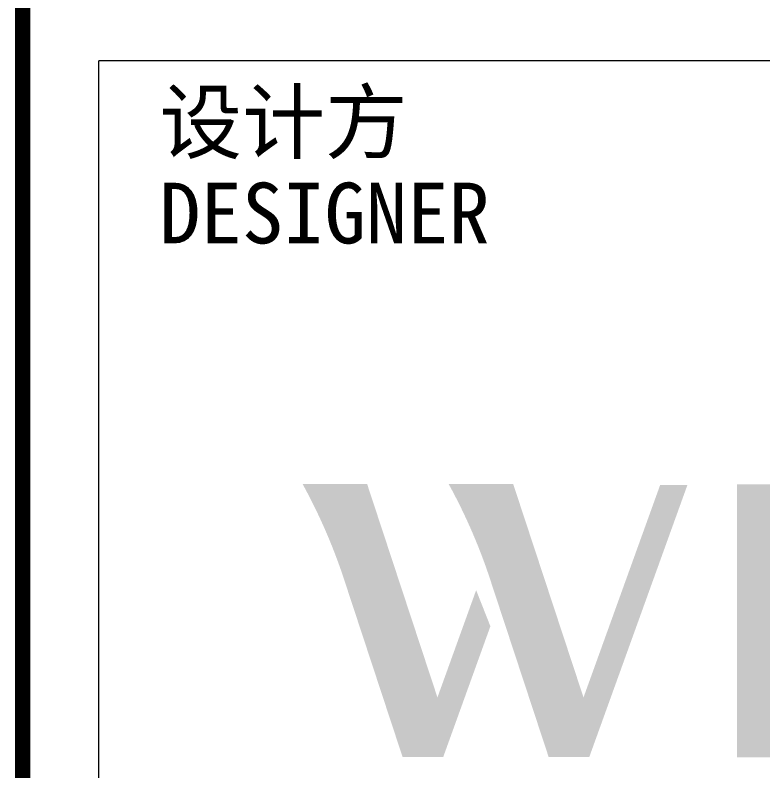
# Model space of a CAD drawing. Extents: x 115799 to 952918, y -190076 to 200966.
# Drawn here: x 471548 to 472780, y -21814 to -20569 of the extents above; entities that cross this region are included whole.
import ezdxf
from ezdxf.enums import TextEntityAlignment as Align

# ---------------------------------------------------------------- set-up
doc = ezdxf.new("R2010")
doc.units = 0
doc.header["$LTSCALE"] = 1000
doc.header["$MEASUREMENT"] = 0
for name, color, linetype in [('00-图签签名_10', 10, 'Continuous'), ('SHEET_LINE', 6, 'Continuous'), ('SHEET_TEXT', 7, 'Continuous')]:
    doc.layers.add(name, color=color, linetype=linetype)
doc.styles.add('A0-建筑图签$0$hwxh', font='STXIHEI.TTF')
doc.styles.add('华文细黑', font='STXIHEI.TTF', dxfattribs={"height": 10})

# ---------------------------------------------------------------- blocks, each defined once
blk = doc.blocks.new('A$C69861949')
at = {"ltscale": 0.001}
h = blk.add_hatch(color=1, dxfattribs=at)
edge = h.paths.add_edge_path()
edge.add_line((6.186632639386517, 4.499926466416582), (5.717210168828387, 5.688688986178931))
edge.add_line((5.717210168828387, 5.688688986178931), (4.442634403956617, 2.155369540221727))
edge.add_line((4.442634403956617, 2.155369540221727), (2.125867256472702, 9.187390649677582))
edge.add_line((2.125867256472702, 9.187390649677582), (-3.637978807091713e-12, 9.187390649676672))
edge.add_arc((-16.38275546331533, 0.1897426852392528), 18.69096962339338, 17.587212351094877, 28.776231851589614, ccw=False)
edge.add_line((1.434563268197962, 5.837352682598976), (3.29244523021589, 0.1981734539149329))
edge.add_line((3.29244523021589, 0.1981734539149329), (4.634859520634564, 0.1981734539158424))
edge.add_line((4.634859520634564, 0.1981734539158424), (6.186632639386517, 4.499926466416582))
h = blk.add_hatch(color=256, dxfattribs=at)
edge = h.paths.add_edge_path()
edge.add_line((12.67927107897231, 9.159558703529001), (11.78102581980238, 9.159558703529001))
edge.add_line((11.78102581980238, 9.159558703529001), (9.254401806130772, 2.155369540221727))
edge.add_line((9.254401806130772, 2.155369540221727), (6.937634658645038, 9.187390649677582))
edge.add_line((6.937634658645038, 9.187390649677582), (4.811767402170517, 9.187390649676672))
edge.add_arc((-11.570988061143, 0.1897426852419812), 18.69096962339366, 17.587212351355106, 28.77623185157961, ccw=False)
edge.add_line((6.246330670344832, 5.837352682682649), (8.104212632393683, 0.1981734539149329))
edge.add_line((8.104212632393683, 0.1981734539149329), (9.4466269228069, 0.1981734539149329))
edge.add_line((9.4466269228069, 0.1981734539149329), (12.67927107897231, 9.159558703529001))
h = blk.add_hatch(color=256, dxfattribs=at)
edge = h.paths.add_edge_path(flags=16)
edge.add_line((15.82980980590219, 8.569314142441726), (19.63055726288803, 8.569314142441726))
edge.add_arc((19.16640701542565, 4.819294533918765), 3.778635007052957, -23.14183201365688, 82.94422841377218, ccw=False)
edge.add_arc((18.55575271178714, 5.024223110381172), 4.420992175216627, 278.6849935359396, 337.5263122238354, ccw=False)
edge.add_line((19.2233310028405, 0.6539243747520231), (15.82980980590219, 0.6539243747529326))
edge.add_line((15.82980980590219, 0.6539243747529326), (15.82980980590219, 8.569314142441726))
edge = h.paths.add_edge_path()
edge.add_line((19.81727618613877, 9.177070715168156), (14.31380638035807, 9.177070715168156))
edge.add_line((14.31380638035807, 9.177070715168156), (14.31380638035807, 0.1786420633625312))
edge.add_line((14.31380638035807, 0.1786420633625312), (19.81727618613877, 0.1786420633634407))
edge.add_arc((19.81727618613877, 4.677856389265798), 4.499214325902358, 270, 450)
blk = doc.blocks.new('图签-A1')
at = {"layer": 'SHEET_LINE', "const_width": 0.5}
blk.add_lwpolyline([(-65, -0.1653651263004576), (0, -0.1653651263004576), (-9.094947017729282e-13, 512.3346348736995), (-65.00000000000091, 512.3346348736995)], close=True, dxfattribs=at)
at = {"layer": 'SHEET_LINE', "const_width": 0.04999999999999995}
for points in [[(-62.50000000000091, 416.4355420853271), (-62.50000000000091, 239.4089428585758)], [(-62.50000000000091, 416.4355420853271), (-2.500000000000909, 416.4355420853271)]]:
    blk.add_lwpolyline(points, dxfattribs=at)
at = {"layer": 'SHEET_TEXT', "ltscale": 0.001}
blk.add_blockref('A$C69861949', (-55.7799051642146, 393.3005677503934), dxfattribs=at)
at = {"layer": '00-图签签名_10', "style": 'A0-建筑图签$0$hwxh'}
for tag, p in [('曲佰忠', (-28.75773944549064, 153.5416569594063)), ('郭艳霞', (-28.75773944549064, 146.0416569594063)), ('关宝凤', (-28.75773944549064, 131.0416569594063)), ('李杰', (-28.75773944549064, 116.0416569594063)), ('李杰', (-28.75773944549064, 108.5416569594063))]:
    blk.add_attdef(tag, text='', height=2.299999999999999, dxfattribs=at).set_placement(p, align=Align.TOP_CENTER)
at = {"layer": 'SHEET_TEXT', "color": 6, "style": '华文细黑'}
for s, p in [('设计方', (-60.50000000000091, 415.4153406910227)), ('DESIGNER', (-60.50000000000091, 412.4153406910227))]:
    blk.add_text(s, height=1.999999999999999, dxfattribs=at).set_placement(p, align=Align.TOP_LEFT)

msp = doc.modelspace()

# ---------------------------------------------------------------- block references
at = {"xscale": 50, "yscale": 50, "zscale": 50}
msp.add_blockref('图签-A1', (474810.5, -41465.5), dxfattribs=at)

doc.saveas('drawing.dxf')
